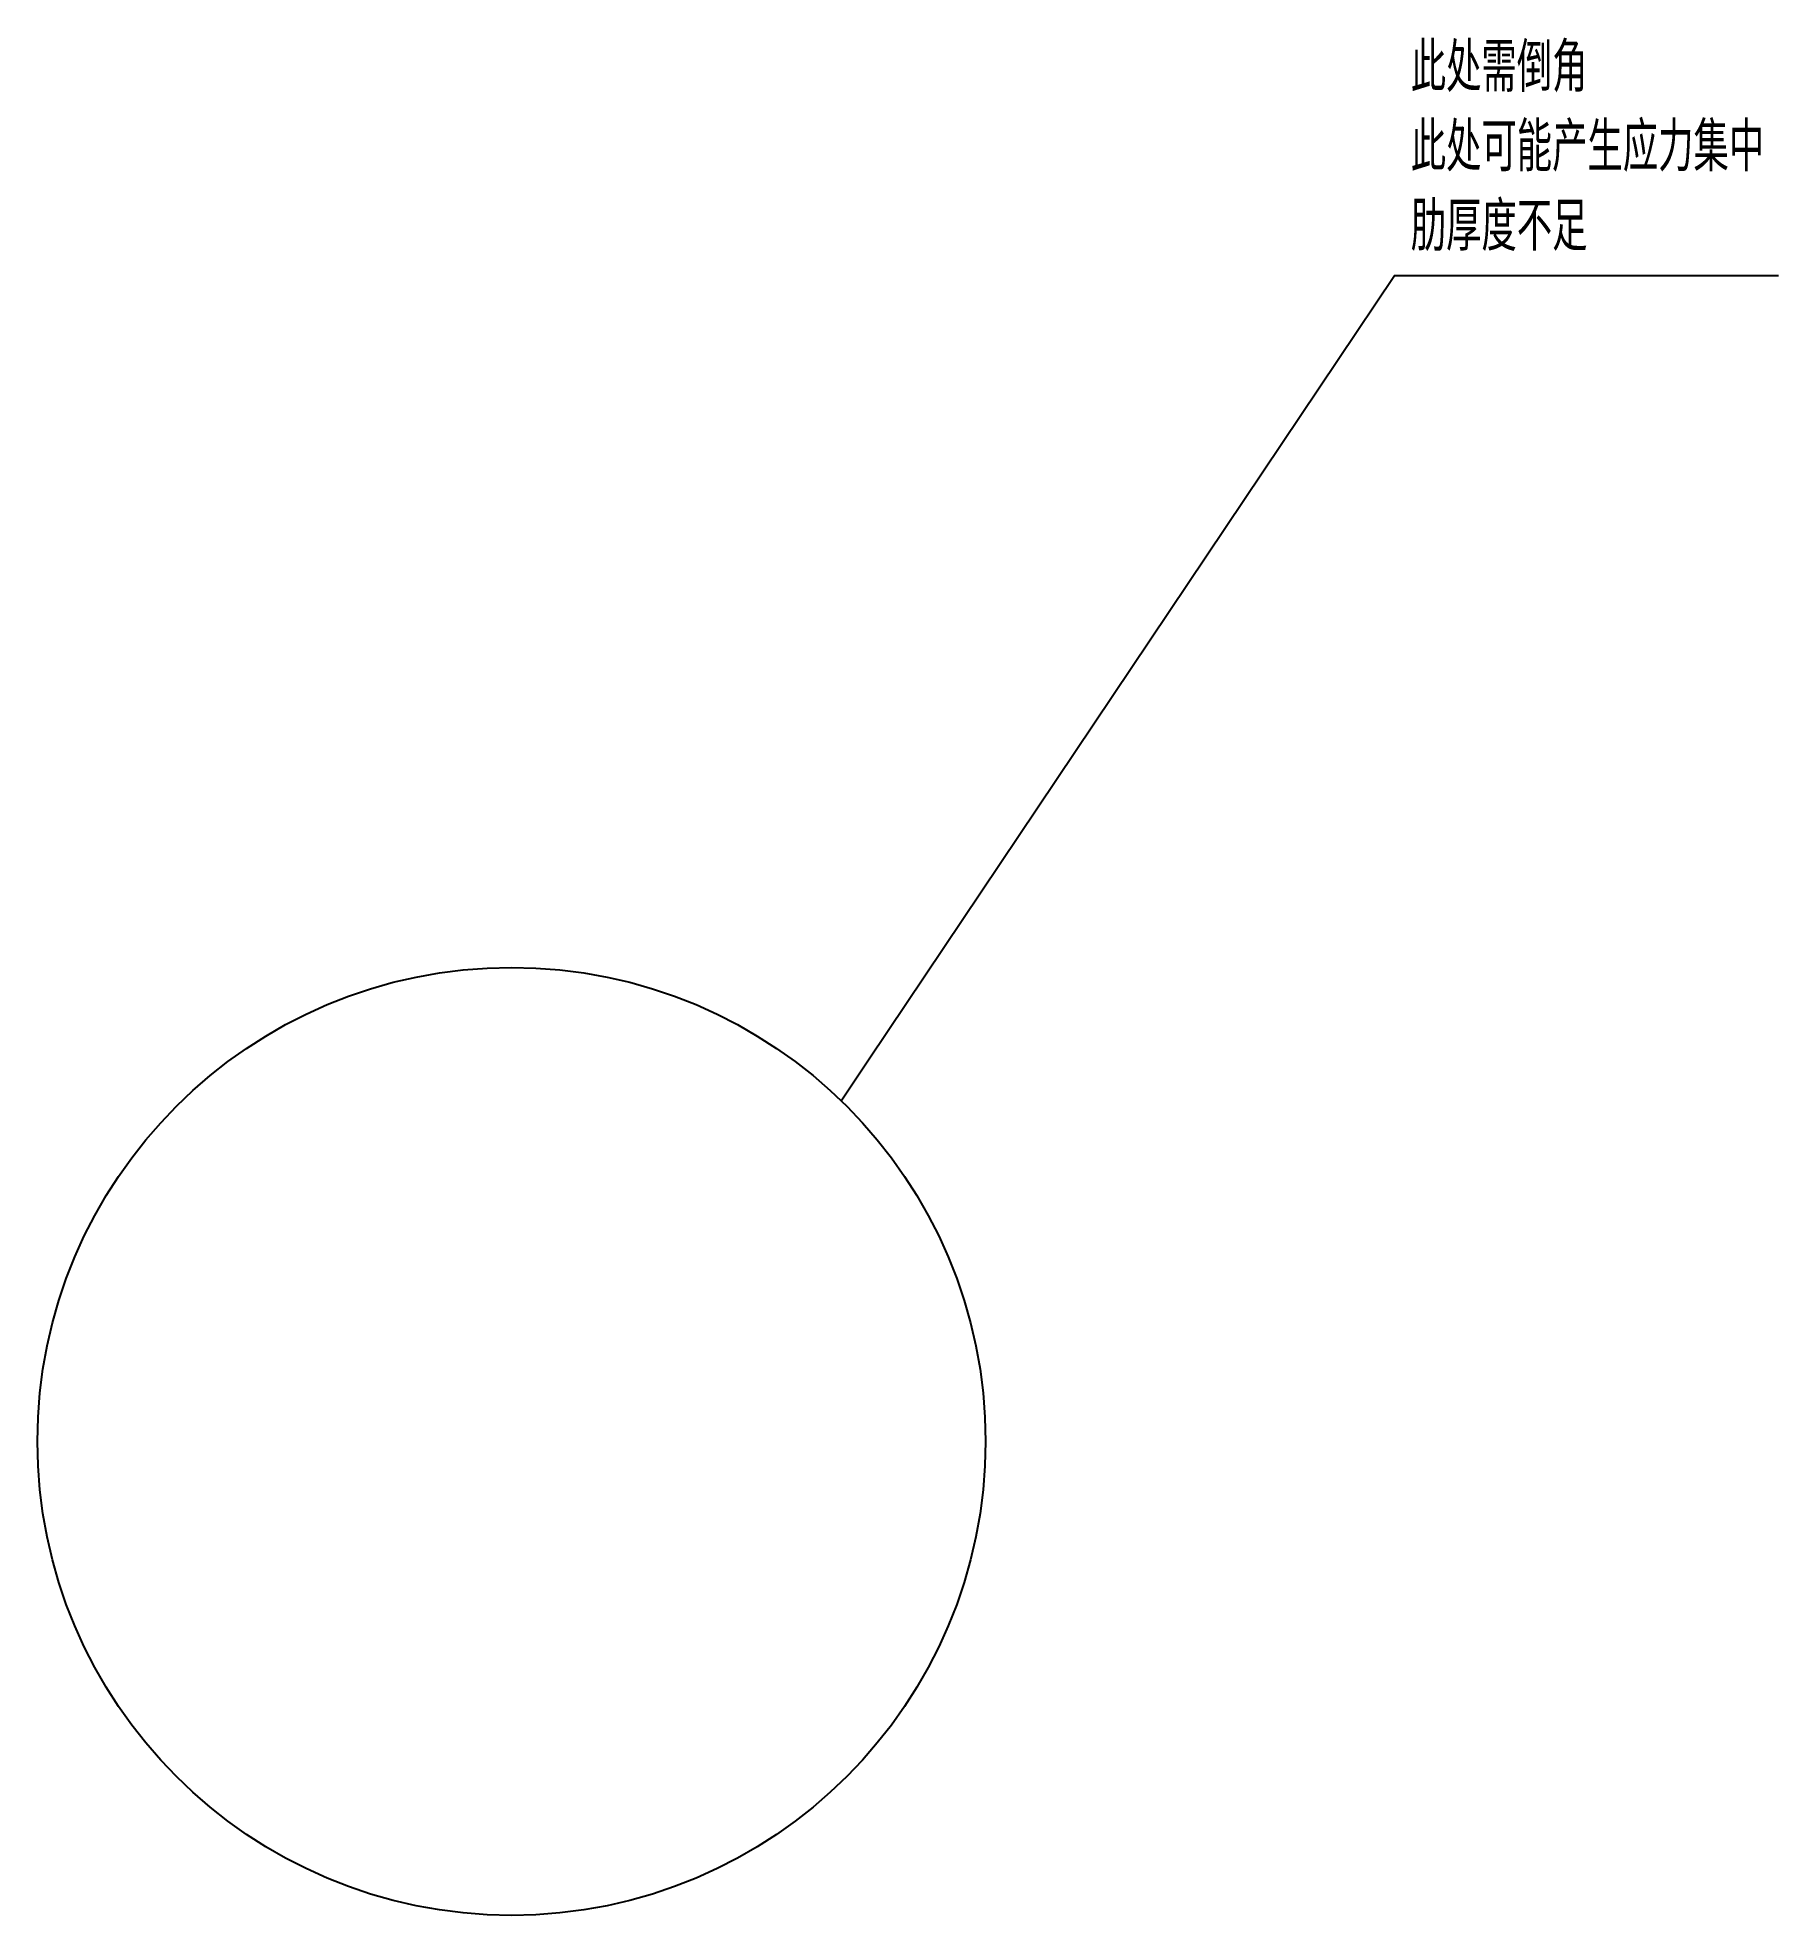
# Model space of a CAD drawing. Extents: x 31 to 137, y -131 to -16.
import ezdxf

# ---------------------------------------------------------------- set-up
doc = ezdxf.new("R2010")
doc.units = 0
doc.layers.add('$CHECKTXT', color=1, linetype='CONTINUOUS')
doc.styles.get("Standard").update_dxf_attribs({"font": 'romans.shx', "bigfont": 'gbcbig.shx'})

msp = doc.modelspace()

# ---------------------------------------------------------------- linework, layer by layer
at = {"layer": '$CHECKTXT'}
msp.add_lwpolyline([(80.09, -80.96), (81.76, -78.46), (113.91, -30.52), (137.38, -30.52)], dxfattribs=at)
msp.add_circle((59.95, -101.78), 28.97, dxfattribs=at)

# ---------------------------------------------------------------- texts
for s, p in [('此处需倒角', (114.91, -19.3)), ('此处可能产生应力集中', (114.91, -24.16)), ('肋厚度不足', (114.91, -29.02))]:
    msp.add_text(s, height=3, dxfattribs=at).set_placement(p)

doc.saveas('drawing.dxf')
